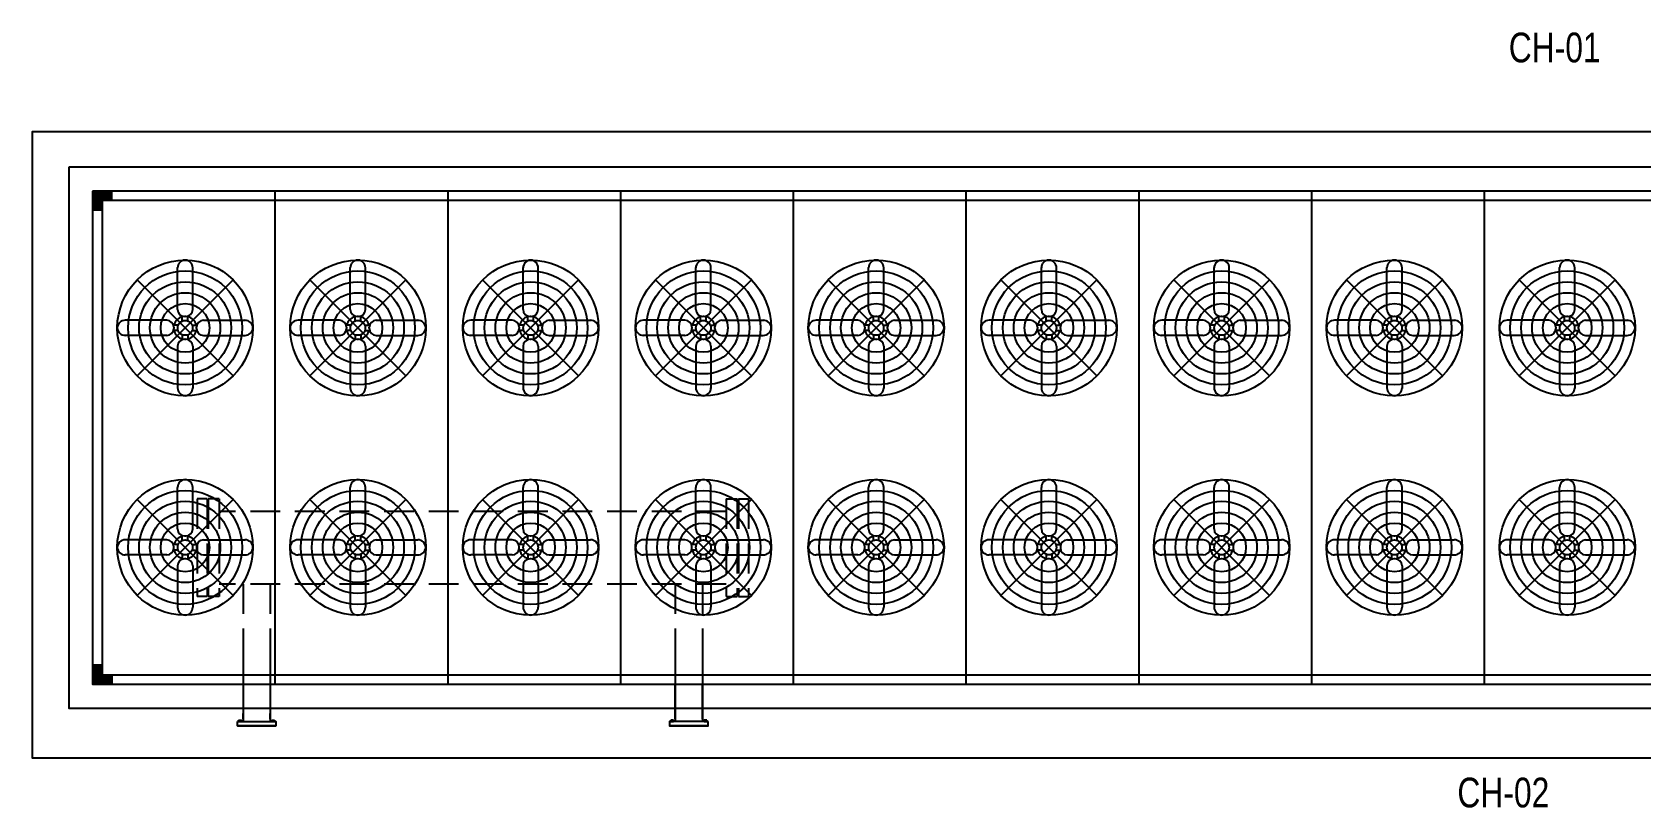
# Model space of a CAD drawing. Header units: millimetres. Extents: x -21221 to 1625077, y -149981 to 356550.
# Drawn here: x 243373 to 250136, y 129613 to 132873 of the extents above; entities that cross this region are included whole.
import ezdxf

# ---------------------------------------------------------------- set-up
doc = ezdxf.new("R2010")
doc.units = ezdxf.units.MM
doc.header["$LTSCALE"] = 1000
doc.header["$MEASUREMENT"] = 0
doc.linetypes.add('HIDDEN2', pattern=[0.1875, 0.125, -0.0625])
doc.layers.get('0').update_dxf_attribs({"linetype": 'CONTINUOUS'})
doc.layers.add('12- EQUIPMENT HVAC', color=12, linetype='CONTINUOUS')
doc.styles.add('STENCIL', font='stencil.shx')

# ---------------------------------------------------------------- blocks, each defined once
blk = doc.blocks.new('chiller.no-01')
for points in [[(-6616.5, 1036.5), (-6616.5, 956.5), (-6576.5, 956.5), (-6576.5, 996.5), (-6536.5, 996.5), (-6536.5, 1036.5)], [(-6616.5, -1036.5), (-6616.5, -956.5), (-6576.5, -956.5), (-6576.5, -996.5), (-6536.5, -996.5), (-6536.5, -1036.5)]]:
    blk.add_hatch(color=256).paths.add_polyline_path(points)
for p, q in [((-6536.5, 996.5), (-6536.5, 1036.5)), ((-5850.2, 1036.5), (-5850.2, -1036.5)), ((-5123.9, 1036.5), (-5123.9, -1036.5)), ((-4397.7, 1036.5), (-4397.7, -1036.5)), ((-3671.4, 1036.5), (-3671.4, -1036.5)), ((-2945.1, 1036.5), (-2945.1, -1036.5)), ((-2218.8, 1036.5), (-2218.8, -1036.5)), ((-1492.6, 1036.5), (-1492.6, -1036.5)), ((-766.3, 1036.5), (-766.3, -1036.5)), ((-6576.5, 956.5), (-6616.5, 956.5)), ((-5984.1, -891.1), (-5984.1, -1192.8)), ((-5869.9, -891.1), (-5869.9, -1192.8)), ((-4167.5, -891.1), (-4167.5, -1192.8)), ((-4053.2, -891.1), (-4053.2, -1192.8)), ((-6576.5, -956.5), (-6616.5, -956.5)), ((-6536.5, -996.5), (-6536.5, -1036.5)), ((-4167.5, -1183.7), (-4167.5, -1041.1)), ((-4053.2, -1183.7), (-4053.2, -1041.1)), ((-5984.2, -1192.8), (-5984.2, -1192.8)), ((-5984.1, -1183.7), (-5984.1, -1160.1)), ((-5968, -1192.8), (-5968, -1192.8)), ((-5869.9, -1183.7), (-5869.9, -1160.1)), ((-5863.1, -1192.8), (-5863.1, -1187.6)), ((-5863.1, -1187.6), (-5851.8, -1187.6)), ((-5851.8, -1192.8), (-5863.1, -1192.8)), ((-5851.8, -1187.6), (-5851.8, -1192.8)), ((-4185.6, -1187.6), (-4185.6, -1192.8)), ((-4174.3, -1187.6), (-4185.6, -1187.6)), ((-4185.6, -1192.8), (-4174.3, -1192.8)), ((-4174.3, -1192.8), (-4174.3, -1187.6)), ((-4069.4, -1192.8), (-4069.4, -1192.8)), ((-4053.2, -1192.8), (-4053.2, -1192.8))]:
    blk.add_line(p, q)
at = {"color": 9}
for p, q in [((-6259.6, 538.7), (-6259.6, 715.7)), ((-6195.9, 538.7), (-6195.9, 713)), ((-5533.3, 538.7), (-5533.3, 715.7)), ((-5469.6, 538.7), (-5469.6, 713)), ((-4807, 538.7), (-4807, 715.7)), ((-4743.3, 538.7), (-4743.3, 713)), ((-4080.7, 538.7), (-4080.7, 715.7)), ((-4017.1, 538.7), (-4017.1, 713)), ((-3354.5, 538.7), (-3354.5, 715.7)), ((-3290.8, 538.7), (-3290.8, 713)), ((-2628.2, 538.7), (-2628.2, 715.7)), ((-2564.5, 538.7), (-2564.5, 713)), ((-1901.9, 538.7), (-1901.9, 715.7)), ((-1838.2, 538.7), (-1838.2, 713)), ((-1175.6, 538.7), (-1175.6, 715.7)), ((-1112, 538.7), (-1112, 713)), ((-449.4, 538.7), (-449.4, 715.7)), ((-385.7, 538.7), (-385.7, 713)), ((-6429.4, 259.6), (-6026.1, 663)), ((-6429.4, 663), (-6026.1, 259.6)), ((-5703.1, 259.6), (-5299.8, 663)), ((-5703.1, 663), (-5299.8, 259.6)), ((-4976.9, 259.6), (-4573.5, 663)), ((-4976.9, 663), (-4573.5, 259.6)), ((-4250.6, 259.6), (-3847.2, 663)), ((-4250.6, 663), (-3847.2, 259.6)), ((-3524.3, 259.6), (-3121, 663)), ((-3524.3, 663), (-3121, 259.6)), ((-2798, 259.6), (-2394.7, 663)), ((-2798, 663), (-2394.7, 259.6)), ((-2071.8, 259.6), (-1668.4, 663)), ((-2071.8, 663), (-1668.4, 259.6)), ((-1345.5, 259.6), (-942.1, 663)), ((-1345.5, 663), (-942.1, 259.6)), ((-619.2, 259.6), (-215.8, 663)), ((-619.2, 663), (-215.8, 259.6)), ((-6305.2, 493.1), (-6479.4, 493.1)), ((-6239.5, 490.3), (-6239.5, 510.9)), ((-6225.2, 509.4), (-6230.3, 509.4)), ((-6216, 490.3), (-6216, 510.9)), ((-6150.3, 493.1), (-5973.3, 493.1)), ((-5578.9, 493.1), (-5753.2, 493.1)), ((-5513.2, 490.3), (-5513.2, 510.9)), ((-5499, 509.4), (-5504, 509.4)), ((-5489.7, 490.3), (-5489.7, 510.9)), ((-5424, 493.1), (-5247, 493.1)), ((-4852.6, 493.1), (-5026.9, 493.1)), ((-4786.9, 490.3), (-4786.9, 510.9)), ((-4772.7, 509.4), (-4777.7, 509.4)), ((-4763.5, 490.3), (-4763.5, 510.9)), ((-4697.8, 493.1), (-4520.7, 493.1)), ((-4126.3, 493.1), (-4300.6, 493.1)), ((-4060.6, 490.3), (-4060.6, 510.9)), ((-4046.4, 509.4), (-4051.4, 509.4)), ((-4037.2, 490.3), (-4037.2, 510.9)), ((-3971.5, 493.1), (-3794.4, 493.1)), ((-3400.1, 493.1), (-3574.3, 493.1)), ((-3334.4, 490.3), (-3334.4, 510.9)), ((-3320.1, 509.4), (-3325.1, 509.4)), ((-3310.9, 490.3), (-3310.9, 510.9)), ((-3245.2, 493.1), (-3068.2, 493.1)), ((-2673.8, 493.1), (-2848, 493.1)), ((-2608.1, 490.3), (-2608.1, 510.9)), ((-2593.8, 509.4), (-2598.9, 509.4)), ((-2584.6, 490.3), (-2584.6, 510.9)), ((-2518.9, 493.1), (-2341.9, 493.1)), ((-1947.5, 493.1), (-2121.8, 493.1)), ((-1881.8, 490.3), (-1881.8, 510.9)), ((-1867.6, 509.4), (-1872.6, 509.4)), ((-1858.3, 490.3), (-1858.3, 510.9)), ((-1792.7, 493.1), (-1615.6, 493.1)), ((-1221.2, 493.1), (-1395.5, 493.1)), ((-1155.5, 490.3), (-1155.5, 510.9)), ((-1141.3, 509.4), (-1146.3, 509.4)), ((-1132.1, 490.3), (-1132.1, 510.9)), ((-1066.4, 493.1), (-889.3, 493.1)), ((-494.9, 493.1), (-669.2, 493.1)), ((-429.3, 490.3), (-429.3, 510.9)), ((-415, 509.4), (-420, 509.4)), ((-405.8, 490.3), (-405.8, 510.9)), ((-340.1, 493.1), (-163.1, 493.1)), ((-6305.2, 429.4), (-6482.2, 429.4)), ((-6256.8, 473), (-6277.3, 473)), ((-6256.8, 449.6), (-6277.3, 449.6)), ((-6275.8, 463.8), (-6275.8, 458.8)), ((-6239.5, 432.2), (-6239.5, 411.7)), ((-6230.3, 413.2), (-6225.2, 413.2)), ((-6216, 432.2), (-6216, 411.7)), ((-6198.7, 473), (-6178.2, 473)), ((-6198.7, 449.6), (-6178.2, 449.6)), ((-6179.6, 458.8), (-6179.6, 463.8)), ((-6150.3, 429.4), (-5976, 429.4)), ((-5578.9, 429.4), (-5755.9, 429.4)), ((-5530.5, 473), (-5551, 473)), ((-5530.5, 449.6), (-5551, 449.6)), ((-5549.6, 463.8), (-5549.6, 458.8)), ((-5513.2, 432.2), (-5513.2, 411.7)), ((-5504, 413.2), (-5499, 413.2)), ((-5489.7, 432.2), (-5489.7, 411.7)), ((-5472.4, 473), (-5451.9, 473)), ((-5472.4, 449.6), (-5451.9, 449.6)), ((-5453.4, 458.8), (-5453.4, 463.8)), ((-5424, 429.4), (-5249.8, 429.4)), ((-4852.6, 429.4), (-5029.6, 429.4)), ((-4804.2, 473), (-4824.8, 473)), ((-4804.2, 449.6), (-4824.8, 449.6)), ((-4823.3, 463.8), (-4823.3, 458.8)), ((-4786.9, 432.2), (-4786.9, 411.7)), ((-4777.7, 413.2), (-4772.7, 413.2)), ((-4763.5, 432.2), (-4763.5, 411.7)), ((-4746.1, 473), (-4725.6, 473)), ((-4746.1, 449.6), (-4725.6, 449.6)), ((-4727.1, 458.8), (-4727.1, 463.8)), ((-4697.8, 429.4), (-4523.5, 429.4)), ((-4126.3, 429.4), (-4303.4, 429.4)), ((-4078, 473), (-4098.5, 473)), ((-4078, 449.6), (-4098.5, 449.6)), ((-4097, 463.8), (-4097, 458.8)), ((-4060.6, 432.2), (-4060.6, 411.7)), ((-4051.4, 413.2), (-4046.4, 413.2)), ((-4037.2, 432.2), (-4037.2, 411.7)), ((-4019.9, 473), (-3999.3, 473)), ((-4019.9, 449.6), (-3999.3, 449.6)), ((-4000.8, 458.8), (-4000.8, 463.8)), ((-3971.5, 429.4), (-3797.2, 429.4)), ((-3400.1, 429.4), (-3577.1, 429.4)), ((-3351.7, 473), (-3372.2, 473)), ((-3351.7, 449.6), (-3372.2, 449.6)), ((-3370.7, 463.8), (-3370.7, 458.8)), ((-3334.4, 432.2), (-3334.4, 411.7)), ((-3325.1, 413.2), (-3320.1, 413.2)), ((-3310.9, 432.2), (-3310.9, 411.7)), ((-3293.6, 473), (-3273.1, 473)), ((-3293.6, 449.6), (-3273.1, 449.6)), ((-3274.5, 458.8), (-3274.5, 463.8)), ((-3245.2, 429.4), (-3070.9, 429.4)), ((-2673.8, 429.4), (-2850.8, 429.4)), ((-2625.4, 473), (-2645.9, 473)), ((-2625.4, 449.6), (-2645.9, 449.6)), ((-2644.4, 463.8), (-2644.4, 458.8)), ((-2608.1, 432.2), (-2608.1, 411.7)), ((-2598.9, 413.2), (-2593.8, 413.2)), ((-2584.6, 432.2), (-2584.6, 411.7)), ((-2567.3, 473), (-2546.8, 473)), ((-2567.3, 449.6), (-2546.8, 449.6)), ((-2548.3, 458.8), (-2548.3, 463.8)), ((-2518.9, 429.4), (-2344.7, 429.4)), ((-1947.5, 429.4), (-2124.5, 429.4)), ((-1899.1, 473), (-1919.7, 473)), ((-1899.1, 449.6), (-1919.7, 449.6)), ((-1918.2, 463.8), (-1918.2, 458.8)), ((-1881.8, 432.2), (-1881.8, 411.7)), ((-1872.6, 413.2), (-1867.6, 413.2)), ((-1858.3, 432.2), (-1858.3, 411.7)), ((-1841, 473), (-1820.5, 473)), ((-1841, 449.6), (-1820.5, 449.6)), ((-1822, 458.8), (-1822, 463.8)), ((-1792.7, 429.4), (-1618.4, 429.4)), ((-1221.2, 429.4), (-1398.3, 429.4)), ((-1172.9, 473), (-1193.4, 473)), ((-1172.9, 449.6), (-1193.4, 449.6)), ((-1191.9, 463.8), (-1191.9, 458.8)), ((-1155.5, 432.2), (-1155.5, 411.7)), ((-1146.3, 413.2), (-1141.3, 413.2)), ((-1132.1, 432.2), (-1132.1, 411.7)), ((-1114.7, 473), (-1094.2, 473)), ((-1114.7, 449.6), (-1094.2, 449.6)), ((-1095.7, 458.8), (-1095.7, 463.8)), ((-1066.4, 429.4), (-892.1, 429.4)), ((-494.9, 429.4), (-672, 429.4)), ((-446.6, 473), (-467.1, 473)), ((-446.6, 449.6), (-467.1, 449.6)), ((-465.6, 463.8), (-465.6, 458.8)), ((-429.3, 432.2), (-429.3, 411.7)), ((-420, 413.2), (-415, 413.2)), ((-405.8, 432.2), (-405.8, 411.7)), ((-388.5, 473), (-367.9, 473)), ((-388.5, 449.6), (-367.9, 449.6)), ((-369.4, 458.8), (-369.4, 463.8)), ((-340.1, 429.4), (-165.8, 429.4)), ((-6259.6, 383.9), (-6259.6, 209.6)), ((-6195.9, 383.9), (-6195.9, 206.8)), ((-5533.3, 383.9), (-5533.3, 209.6)), ((-5469.6, 383.9), (-5469.6, 206.8)), ((-4807, 383.9), (-4807, 209.6)), ((-4743.3, 383.9), (-4743.3, 206.8)), ((-4080.7, 383.9), (-4080.7, 209.6)), ((-4017.1, 383.9), (-4017.1, 206.8)), ((-3354.5, 383.9), (-3354.5, 209.6)), ((-3290.8, 383.9), (-3290.8, 206.8)), ((-2628.2, 383.9), (-2628.2, 209.6)), ((-2564.5, 383.9), (-2564.5, 206.8)), ((-1901.9, 383.9), (-1901.9, 209.6)), ((-1838.2, 383.9), (-1838.2, 206.8)), ((-1175.6, 383.9), (-1175.6, 209.6)), ((-1112, 383.9), (-1112, 206.8)), ((-449.4, 383.9), (-449.4, 209.6)), ((-385.7, 383.9), (-385.7, 206.8)), ((-6429.4, -259.6), (-6026.1, -663)), ((-6429.4, -663), (-6026.1, -259.6)), ((-6259.6, -383.9), (-6259.6, -209.6)), ((-6195.9, -383.9), (-6195.9, -206.8)), ((-5703.1, -259.6), (-5299.8, -663)), ((-5703.1, -663), (-5299.8, -259.6)), ((-5533.3, -383.9), (-5533.3, -209.6)), ((-5469.6, -383.9), (-5469.6, -206.8)), ((-4976.9, -259.6), (-4573.5, -663)), ((-4976.9, -663), (-4573.5, -259.6)), ((-4807, -383.9), (-4807, -209.6)), ((-4743.3, -383.9), (-4743.3, -206.8)), ((-4250.6, -259.6), (-3847.2, -663)), ((-4250.6, -663), (-3847.2, -259.6)), ((-4080.7, -383.9), (-4080.7, -209.6)), ((-4017.1, -383.9), (-4017.1, -206.8)), ((-3524.3, -259.6), (-3121, -663)), ((-3524.3, -663), (-3121, -259.6)), ((-3354.5, -383.9), (-3354.5, -209.6)), ((-3290.8, -383.9), (-3290.8, -206.8)), ((-2798, -259.6), (-2394.7, -663)), ((-2798, -663), (-2394.7, -259.6)), ((-2628.2, -383.9), (-2628.2, -209.6)), ((-2564.5, -383.9), (-2564.5, -206.8)), ((-2071.8, -259.6), (-1668.4, -663)), ((-2071.8, -663), (-1668.4, -259.6)), ((-1901.9, -383.9), (-1901.9, -209.6)), ((-1838.2, -383.9), (-1838.2, -206.8)), ((-1345.5, -259.6), (-942.1, -663)), ((-1345.5, -663), (-942.1, -259.6)), ((-1175.6, -383.9), (-1175.6, -209.6)), ((-1112, -383.9), (-1112, -206.8)), ((-619.2, -259.6), (-215.8, -663)), ((-619.2, -663), (-215.8, -259.6)), ((-449.4, -383.9), (-449.4, -209.6)), ((-385.7, -383.9), (-385.7, -206.8)), ((-6305.2, -429.4), (-6482.2, -429.4)), ((-6256.8, -449.6), (-6277.3, -449.6)), ((-6256.8, -473), (-6277.3, -473)), ((-6275.8, -463.8), (-6275.8, -458.8)), ((-6239.5, -432.2), (-6239.5, -411.7)), ((-6230.3, -413.2), (-6225.2, -413.2)), ((-6216, -432.2), (-6216, -411.7)), ((-6198.7, -449.6), (-6178.2, -449.6)), ((-6198.7, -473), (-6178.2, -473)), ((-6179.6, -458.8), (-6179.6, -463.8)), ((-6150.3, -429.4), (-5976, -429.4)), ((-5578.9, -429.4), (-5755.9, -429.4)), ((-5530.5, -449.6), (-5551, -449.6)), ((-5530.5, -473), (-5551, -473)), ((-5549.6, -463.8), (-5549.6, -458.8)), ((-5513.2, -432.2), (-5513.2, -411.7)), ((-5504, -413.2), (-5499, -413.2)), ((-5489.7, -432.2), (-5489.7, -411.7)), ((-5472.4, -449.6), (-5451.9, -449.6)), ((-5472.4, -473), (-5451.9, -473)), ((-5453.4, -458.8), (-5453.4, -463.8)), ((-5424, -429.4), (-5249.8, -429.4)), ((-4852.6, -429.4), (-5029.6, -429.4)), ((-4804.2, -449.6), (-4824.8, -449.6)), ((-4804.2, -473), (-4824.8, -473)), ((-4823.3, -463.8), (-4823.3, -458.8)), ((-4786.9, -432.2), (-4786.9, -411.7)), ((-4777.7, -413.2), (-4772.7, -413.2)), ((-4763.5, -432.2), (-4763.5, -411.7)), ((-4746.1, -449.6), (-4725.6, -449.6)), ((-4746.1, -473), (-4725.6, -473)), ((-4727.1, -458.8), (-4727.1, -463.8)), ((-4697.8, -429.4), (-4523.5, -429.4)), ((-4126.3, -429.4), (-4303.4, -429.4)), ((-4078, -449.6), (-4098.5, -449.6)), ((-4078, -473), (-4098.5, -473)), ((-4097, -463.8), (-4097, -458.8)), ((-4060.6, -432.2), (-4060.6, -411.7)), ((-4051.4, -413.2), (-4046.4, -413.2)), ((-4037.2, -432.2), (-4037.2, -411.7)), ((-4019.9, -449.6), (-3999.3, -449.6)), ((-4019.9, -473), (-3999.3, -473)), ((-4000.8, -458.8), (-4000.8, -463.8)), ((-3971.5, -429.4), (-3797.2, -429.4)), ((-3400.1, -429.4), (-3577.1, -429.4)), ((-3351.7, -449.6), (-3372.2, -449.6)), ((-3351.7, -473), (-3372.2, -473)), ((-3370.7, -463.8), (-3370.7, -458.8)), ((-3334.4, -432.2), (-3334.4, -411.7)), ((-3325.1, -413.2), (-3320.1, -413.2)), ((-3310.9, -432.2), (-3310.9, -411.7)), ((-3293.6, -449.6), (-3273.1, -449.6)), ((-3293.6, -473), (-3273.1, -473)), ((-3274.5, -458.8), (-3274.5, -463.8)), ((-3245.2, -429.4), (-3070.9, -429.4)), ((-2673.8, -429.4), (-2850.8, -429.4)), ((-2625.4, -449.6), (-2645.9, -449.6)), ((-2625.4, -473), (-2645.9, -473)), ((-2644.4, -463.8), (-2644.4, -458.8)), ((-2608.1, -432.2), (-2608.1, -411.7)), ((-2598.9, -413.2), (-2593.8, -413.2)), ((-2584.6, -432.2), (-2584.6, -411.7)), ((-2567.3, -449.6), (-2546.8, -449.6)), ((-2567.3, -473), (-2546.8, -473)), ((-2548.3, -458.8), (-2548.3, -463.8)), ((-2518.9, -429.4), (-2344.7, -429.4)), ((-1947.5, -429.4), (-2124.5, -429.4)), ((-1899.1, -449.6), (-1919.7, -449.6)), ((-1899.1, -473), (-1919.7, -473)), ((-1918.2, -463.8), (-1918.2, -458.8)), ((-1881.8, -432.2), (-1881.8, -411.7)), ((-1872.6, -413.2), (-1867.6, -413.2)), ((-1858.3, -432.2), (-1858.3, -411.7)), ((-1841, -449.6), (-1820.5, -449.6)), ((-1841, -473), (-1820.5, -473)), ((-1822, -458.8), (-1822, -463.8)), ((-1792.7, -429.4), (-1618.4, -429.4)), ((-1221.2, -429.4), (-1398.3, -429.4)), ((-1172.9, -449.6), (-1193.4, -449.6)), ((-1172.9, -473), (-1193.4, -473)), ((-1191.9, -463.8), (-1191.9, -458.8)), ((-1155.5, -432.2), (-1155.5, -411.7)), ((-1146.3, -413.2), (-1141.3, -413.2)), ((-1132.1, -432.2), (-1132.1, -411.7)), ((-1114.7, -449.6), (-1094.2, -449.6)), ((-1114.7, -473), (-1094.2, -473)), ((-1095.7, -458.8), (-1095.7, -463.8)), ((-1066.4, -429.4), (-892.1, -429.4)), ((-494.9, -429.4), (-672, -429.4)), ((-446.6, -449.6), (-467.1, -449.6)), ((-446.6, -473), (-467.1, -473)), ((-465.6, -463.8), (-465.6, -458.8)), ((-429.3, -432.2), (-429.3, -411.7)), ((-420, -413.2), (-415, -413.2)), ((-405.8, -432.2), (-405.8, -411.7)), ((-388.5, -449.6), (-367.9, -449.6)), ((-388.5, -473), (-367.9, -473)), ((-369.4, -458.8), (-369.4, -463.8)), ((-340.1, -429.4), (-165.8, -429.4)), ((-6305.2, -493.1), (-6479.4, -493.1)), ((-6259.6, -538.7), (-6259.6, -715.7)), ((-6239.5, -490.3), (-6239.5, -510.9)), ((-6225.2, -509.4), (-6230.3, -509.4)), ((-6216, -490.3), (-6216, -510.9)), ((-6195.9, -538.7), (-6195.9, -713)), ((-6150.3, -493.1), (-5973.3, -493.1)), ((-5578.9, -493.1), (-5753.2, -493.1)), ((-5533.3, -538.7), (-5533.3, -715.7)), ((-5513.2, -490.3), (-5513.2, -510.9)), ((-5499, -509.4), (-5504, -509.4)), ((-5489.7, -490.3), (-5489.7, -510.9)), ((-5469.6, -538.7), (-5469.6, -713)), ((-5424, -493.1), (-5247, -493.1)), ((-4852.6, -493.1), (-5026.9, -493.1)), ((-4807, -538.7), (-4807, -715.7)), ((-4786.9, -490.3), (-4786.9, -510.9)), ((-4772.7, -509.4), (-4777.7, -509.4)), ((-4763.5, -490.3), (-4763.5, -510.9)), ((-4743.3, -538.7), (-4743.3, -713)), ((-4697.8, -493.1), (-4520.7, -493.1)), ((-4126.3, -493.1), (-4300.6, -493.1)), ((-4080.7, -538.7), (-4080.7, -715.7)), ((-4060.6, -490.3), (-4060.6, -510.9)), ((-4046.4, -509.4), (-4051.4, -509.4)), ((-4037.2, -490.3), (-4037.2, -510.9)), ((-4017.1, -538.7), (-4017.1, -713)), ((-3971.5, -493.1), (-3794.4, -493.1)), ((-3400.1, -493.1), (-3574.3, -493.1)), ((-3354.5, -538.7), (-3354.5, -715.7)), ((-3334.4, -490.3), (-3334.4, -510.9)), ((-3320.1, -509.4), (-3325.1, -509.4)), ((-3310.9, -490.3), (-3310.9, -510.9)), ((-3290.8, -538.7), (-3290.8, -713)), ((-3245.2, -493.1), (-3068.2, -493.1)), ((-2673.8, -493.1), (-2848, -493.1)), ((-2628.2, -538.7), (-2628.2, -715.7)), ((-2608.1, -490.3), (-2608.1, -510.9)), ((-2593.8, -509.4), (-2598.9, -509.4)), ((-2584.6, -490.3), (-2584.6, -510.9)), ((-2564.5, -538.7), (-2564.5, -713)), ((-2518.9, -493.1), (-2341.9, -493.1)), ((-1947.5, -493.1), (-2121.8, -493.1)), ((-1901.9, -538.7), (-1901.9, -715.7)), ((-1881.8, -490.3), (-1881.8, -510.9)), ((-1867.6, -509.4), (-1872.6, -509.4)), ((-1858.3, -490.3), (-1858.3, -510.9)), ((-1838.2, -538.7), (-1838.2, -713)), ((-1792.7, -493.1), (-1615.6, -493.1)), ((-1221.2, -493.1), (-1395.5, -493.1)), ((-1175.6, -538.7), (-1175.6, -715.7)), ((-1155.5, -490.3), (-1155.5, -510.9)), ((-1141.3, -509.4), (-1146.3, -509.4)), ((-1132.1, -490.3), (-1132.1, -510.9)), ((-1112, -538.7), (-1112, -713)), ((-1066.4, -493.1), (-889.3, -493.1)), ((-494.9, -493.1), (-669.2, -493.1)), ((-449.4, -538.7), (-449.4, -715.7)), ((-429.3, -490.3), (-429.3, -510.9)), ((-415, -509.4), (-420, -509.4)), ((-405.8, -490.3), (-405.8, -510.9)), ((-385.7, -538.7), (-385.7, -713)), ((-340.1, -493.1), (-163.1, -493.1))]:
    blk.add_line(p, q, dxfattribs=at)
at = {"linetype": 'HIDDEN2'}
for p, q in [((-6177.7, -257.9), (-6177.7, -668.2)), ((-6135.8, -257.9), (-6177.7, -257.9)), ((-6135.8, -257.9), (-6135.8, -668.2)), ((-6130.8, -257.9), (-6130.8, -668.2)), ((-6084, -257.9), (-6130.8, -257.9)), ((-6084, -257.9), (-6084, -668.2)), ((-3953.4, -257.9), (-3953.4, -668.2)), ((-3953.4, -257.9), (-3906.5, -257.9)), ((-3906.5, -257.9), (-3906.5, -668.2)), ((-3901.6, -257.9), (-3901.6, -668.2)), ((-3901.6, -257.9), (-3859.7, -257.9)), ((-3859.7, -257.9), (-3859.7, -668.2)), ((-3953.4, -310.7), (-6084, -310.7)), ((-6135.8, -668.2), (-6177.7, -668.2)), ((-6084, -668.2), (-6130.8, -668.2)), ((-3953.4, -615.4), (-6084, -615.4)), ((-5984.1, -615.4), (-5984.1, -891.1)), ((-5869.9, -615.4), (-5869.9, -891.1)), ((-4167.5, -615.4), (-4167.5, -891.1)), ((-4053.2, -615.4), (-4053.2, -891.1)), ((-3953.4, -668.2), (-3906.5, -668.2)), ((-3901.6, -668.2), (-3859.7, -668.2))]:
    blk.add_line(p, q, dxfattribs=at)
for points in [[(-6716.5, 1136.5), (-6716.5, -1136.5), (6716.5, -1136.5), (6716.5, 1136.5)], [(-6616.5, 1036.5), (-6616.5, -1036.5), (6616.5, -1036.5), (6616.5, 1036.5)], [(-6576.5, 996.5), (-6576.5, -996.5), (6576.5, -996.5), (6576.5, 996.5)]]:
    blk.add_lwpolyline(points, close=True)
blk.add_lwpolyline([(6576.5, -956.5), (6576.5, 1036.5), (-6576.5, 1036.5), (-6576.5, -956.5)])
at = {"elevation": 0}
for points in [[(-6008.1, -1192.8), (-5845.9, -1192.8), (-5845.9, -1211), (-6008.1, -1211)], [(-6002.9, -1187.6), (-5991.6, -1187.6), (-5991.6, -1192.8), (-6002.9, -1192.8)], [(-4029.3, -1192.8), (-4191.5, -1192.8), (-4191.5, -1211), (-4029.3, -1211)], [(-4034.5, -1187.6), (-4045.8, -1187.6), (-4045.8, -1192.8), (-4034.5, -1192.8)]]:
    blk.add_lwpolyline(points, close=True, dxfattribs=at)
for points in [[(-6008.1, -1211), (-5845.9, -1211)], [(-4029.3, -1211), (-4191.5, -1211)]]:
    blk.add_lwpolyline(points, dxfattribs=at)
at = {"color": 9}
for centre, radius in [((-6227.7, 461.3), 285.2), ((-5501.5, 461.3), 285.2), ((-4775.2, 461.3), 285.2), ((-4048.9, 461.3), 285.2), ((-3322.6, 461.3), 285.2), ((-2596.4, 461.3), 285.2), ((-1870.1, 461.3), 285.2), ((-1143.8, 461.3), 285.2), ((-417.5, 461.3), 285.2), ((-6227.7, 461.3), 239.5), ((-5501.5, 461.3), 239.5), ((-4775.2, 461.3), 239.5), ((-4048.9, 461.3), 239.5), ((-3322.6, 461.3), 239.5), ((-2596.4, 461.3), 239.5), ((-1870.1, 461.3), 239.5), ((-1143.8, 461.3), 239.5), ((-417.5, 461.3), 239.5), ((-6227.7, 461.3), 193.7), ((-6227.7, 461.3), 147.9), ((-5501.5, 461.3), 193.7), ((-5501.5, 461.3), 147.9), ((-4775.2, 461.3), 193.7), ((-4775.2, 461.3), 147.9), ((-4048.9, 461.3), 193.7), ((-4048.9, 461.3), 147.9), ((-3322.6, 461.3), 193.7), ((-3322.6, 461.3), 147.9), ((-2596.4, 461.3), 193.7), ((-2596.4, 461.3), 147.9), ((-1870.1, 461.3), 193.7), ((-1870.1, 461.3), 147.9), ((-1143.8, 461.3), 193.7), ((-1143.8, 461.3), 147.9), ((-417.5, 461.3), 193.7), ((-417.5, 461.3), 147.9), ((-6227.7, 461.3), 102.2), ((-5501.5, 461.3), 102.2), ((-4775.2, 461.3), 102.2), ((-4048.9, 461.3), 102.2), ((-3322.6, 461.3), 102.2), ((-2596.4, 461.3), 102.2), ((-1870.1, 461.3), 102.2), ((-1143.8, 461.3), 102.2), ((-417.5, 461.3), 102.2), ((-6227.7, 461.3), 31.3), ((-6227.7, 461.3), 31.3), ((-6227.7, 461.3), 31.3), ((-6227.7, 461.3), 31.3), ((-5501.5, 461.3), 31.3), ((-5501.5, 461.3), 31.3), ((-5501.5, 461.3), 31.3), ((-5501.5, 461.3), 31.3), ((-4775.2, 461.3), 31.3), ((-4775.2, 461.3), 31.3), ((-4775.2, 461.3), 31.3), ((-4775.2, 461.3), 31.3), ((-4048.9, 461.3), 31.3), ((-4048.9, 461.3), 31.3), ((-4048.9, 461.3), 31.3), ((-4048.9, 461.3), 31.3), ((-3322.6, 461.3), 31.3), ((-3322.6, 461.3), 31.3), ((-3322.6, 461.3), 31.3), ((-3322.6, 461.3), 31.3), ((-2596.4, 461.3), 31.3), ((-2596.4, 461.3), 31.3), ((-2596.4, 461.3), 31.3), ((-2596.4, 461.3), 31.3), ((-1870.1, 461.3), 31.3), ((-1870.1, 461.3), 31.3), ((-1870.1, 461.3), 31.3), ((-1870.1, 461.3), 31.3), ((-1143.8, 461.3), 31.3), ((-1143.8, 461.3), 31.3), ((-1143.8, 461.3), 31.3), ((-1143.8, 461.3), 31.3), ((-417.5, 461.3), 31.3), ((-417.5, 461.3), 31.3), ((-417.5, 461.3), 31.3), ((-417.5, 461.3), 31.3), ((-6227.7, -461.3), 285.2), ((-5501.5, -461.3), 285.2), ((-4775.2, -461.3), 285.2), ((-4048.9, -461.3), 285.2), ((-3322.6, -461.3), 285.2), ((-2596.4, -461.3), 285.2), ((-1870.1, -461.3), 285.2), ((-1143.8, -461.3), 285.2), ((-417.5, -461.3), 285.2), ((-6227.7, -461.3), 239.5), ((-6227.7, -461.3), 193.7), ((-5501.5, -461.3), 239.5), ((-5501.5, -461.3), 193.7), ((-4775.2, -461.3), 239.5), ((-4775.2, -461.3), 193.7), ((-4048.9, -461.3), 239.5), ((-4048.9, -461.3), 193.7), ((-3322.6, -461.3), 239.5), ((-3322.6, -461.3), 193.7), ((-2596.4, -461.3), 239.5), ((-2596.4, -461.3), 193.7), ((-1870.1, -461.3), 239.5), ((-1870.1, -461.3), 193.7), ((-1143.8, -461.3), 239.5), ((-1143.8, -461.3), 193.7), ((-417.5, -461.3), 239.5), ((-417.5, -461.3), 193.7), ((-6227.7, -461.3), 147.9), ((-5501.5, -461.3), 147.9), ((-4775.2, -461.3), 147.9), ((-4048.9, -461.3), 147.9), ((-3322.6, -461.3), 147.9), ((-2596.4, -461.3), 147.9), ((-1870.1, -461.3), 147.9), ((-1143.8, -461.3), 147.9), ((-417.5, -461.3), 147.9), ((-6227.7, -461.3), 102.2), ((-5501.5, -461.3), 102.2), ((-4775.2, -461.3), 102.2), ((-4048.9, -461.3), 102.2), ((-3322.6, -461.3), 102.2), ((-2596.4, -461.3), 102.2), ((-1870.1, -461.3), 102.2), ((-1143.8, -461.3), 102.2), ((-417.5, -461.3), 102.2), ((-6227.7, -461.3), 31.3), ((-6227.7, -461.3), 31.3), ((-6227.7, -461.3), 31.3), ((-6227.7, -461.3), 31.3), ((-5501.5, -461.3), 31.3), ((-5501.5, -461.3), 31.3), ((-5501.5, -461.3), 31.3), ((-5501.5, -461.3), 31.3), ((-4775.2, -461.3), 31.3), ((-4775.2, -461.3), 31.3), ((-4775.2, -461.3), 31.3), ((-4775.2, -461.3), 31.3), ((-4048.9, -461.3), 31.3), ((-4048.9, -461.3), 31.3), ((-4048.9, -461.3), 31.3), ((-4048.9, -461.3), 31.3), ((-3322.6, -461.3), 31.3), ((-3322.6, -461.3), 31.3), ((-3322.6, -461.3), 31.3), ((-3322.6, -461.3), 31.3), ((-2596.4, -461.3), 31.3), ((-2596.4, -461.3), 31.3), ((-2596.4, -461.3), 31.3), ((-2596.4, -461.3), 31.3), ((-1870.1, -461.3), 31.3), ((-1870.1, -461.3), 31.3), ((-1870.1, -461.3), 31.3), ((-1870.1, -461.3), 31.3), ((-1143.8, -461.3), 31.3), ((-1143.8, -461.3), 31.3), ((-1143.8, -461.3), 31.3), ((-1143.8, -461.3), 31.3), ((-417.5, -461.3), 31.3), ((-417.5, -461.3), 31.3), ((-417.5, -461.3), 31.3), ((-417.5, -461.3), 31.3)]:
    blk.add_circle(centre, radius, dxfattribs=at)
for centre, radius, start, end in [((-6226, 712.9), 33.6, 93.00008, 179.94161), ((-6229.5, 712.9), 33.6, 0.05839, 86.99992), ((-5499.7, 712.9), 33.6, 93.00008, 179.94161), ((-5503.2, 712.9), 33.6, 0.05839, 86.99992), ((-4773.4, 712.9), 33.6, 93.00008, 179.94161), ((-4776.9, 712.9), 33.6, 0.05839, 86.99992), ((-4047.2, 712.9), 33.6, 93.00008, 179.94161), ((-4050.7, 712.9), 33.6, 0.05839, 86.99992), ((-3320.9, 712.9), 33.6, 93.00008, 179.94161), ((-3324.4, 712.9), 33.6, 0.05839, 86.99992), ((-2594.6, 712.9), 33.6, 93.00008, 179.94161), ((-2598.1, 712.9), 33.6, 0.05839, 86.99992), ((-1868.3, 712.9), 33.6, 93.00008, 179.94161), ((-1871.8, 712.9), 33.6, 0.05839, 86.99992), ((-1142, 712.9), 33.6, 93.00008, 179.94161), ((-1145.6, 712.9), 33.6, 0.05839, 86.99992), ((-415.8, 712.9), 33.6, 93.00008, 179.94161), ((-419.3, 712.9), 33.6, 0.05839, 86.99992), ((-6479.4, 459.5), 33.6, 90.05839, 176.99992), ((-6305.2, 463.8), 29.3, 0, 90), ((-6227.7, 461.3), 48.1, 104.11694, 165.88306), ((-6230.3, 538.7), 29.3, 180, 270), ((-6225.2, 538.7), 29.3, 270, 0), ((-6227.7, 461.3), 48.1, 14.11694, 75.88306), ((-6150.3, 463.8), 29.3, 90, 180), ((-5976.1, 459.5), 33.6, 3.00008, 89.94161), ((-5753.1, 459.5), 33.6, 90.05839, 176.99992), ((-5578.9, 463.8), 29.3, 0, 90), ((-5501.5, 461.3), 48.1, 104.11694, 165.88306), ((-5504, 538.7), 29.3, 180, 270), ((-5499, 538.7), 29.3, 270, 0), ((-5501.5, 461.3), 48.1, 14.11694, 75.88306), ((-5424, 463.8), 29.3, 90, 180), ((-5249.8, 459.5), 33.6, 3.00008, 89.94161), ((-5026.8, 459.5), 33.6, 90.05839, 176.99992), ((-4852.6, 463.8), 29.3, 0, 90), ((-4775.2, 461.3), 48.1, 104.11694, 165.88306), ((-4777.7, 538.7), 29.3, 180, 270), ((-4772.7, 538.7), 29.3, 270, 0), ((-4775.2, 461.3), 48.1, 14.11694, 75.88306), ((-4697.8, 463.8), 29.3, 90, 180), ((-4523.5, 459.5), 33.6, 3.00008, 89.94161), ((-4300.6, 459.5), 33.6, 90.05839, 176.99992), ((-4126.3, 463.8), 29.3, 0, 90), ((-4048.9, 461.3), 48.1, 104.11694, 165.88306), ((-4051.4, 538.7), 29.3, 180, 270), ((-4046.4, 538.7), 29.3, 270, 0), ((-4048.9, 461.3), 48.1, 14.11694, 75.88306), ((-3971.5, 463.8), 29.3, 90, 180), ((-3797.2, 459.5), 33.6, 3.00008, 89.94161), ((-3574.3, 459.5), 33.6, 90.05839, 176.99992), ((-3400.1, 463.8), 29.3, 0, 90), ((-3322.6, 461.3), 48.1, 104.11694, 165.88306), ((-3325.1, 538.7), 29.3, 180, 270), ((-3320.1, 538.7), 29.3, 270, 0), ((-3322.6, 461.3), 48.1, 14.11694, 75.88306), ((-3245.2, 463.8), 29.3, 90, 180), ((-3071, 459.5), 33.6, 3.00008, 89.94161), ((-2848, 459.5), 33.6, 90.05839, 176.99992), ((-2673.8, 463.8), 29.3, 0, 90), ((-2596.4, 461.3), 48.1, 104.11694, 165.88306), ((-2598.9, 538.7), 29.3, 180, 270), ((-2593.8, 538.7), 29.3, 270, 0), ((-2596.4, 461.3), 48.1, 14.11694, 75.88306), ((-2518.9, 463.8), 29.3, 90, 180), ((-2344.7, 459.5), 33.6, 3.00008, 89.94161), ((-2121.7, 459.5), 33.6, 90.05839, 176.99992), ((-1947.5, 463.8), 29.3, 0, 90), ((-1870.1, 461.3), 48.1, 104.11694, 165.88306), ((-1872.6, 538.7), 29.3, 180, 270), ((-1867.6, 538.7), 29.3, 270, 0), ((-1870.1, 461.3), 48.1, 14.11694, 75.88306), ((-1792.7, 463.8), 29.3, 90, 180), ((-1618.4, 459.5), 33.6, 3.00008, 89.94161), ((-1395.5, 459.5), 33.6, 90.05839, 176.99992), ((-1221.2, 463.8), 29.3, 0, 90), ((-1143.8, 461.3), 48.1, 104.11694, 165.88306), ((-1146.3, 538.7), 29.3, 180, 270), ((-1141.3, 538.7), 29.3, 270, 0), ((-1143.8, 461.3), 48.1, 14.11694, 75.88306), ((-1066.4, 463.8), 29.3, 90, 180), ((-892.1, 459.5), 33.6, 3.00008, 89.94161), ((-669.2, 459.5), 33.6, 90.05839, 176.99992), ((-494.9, 463.8), 29.3, 0, 90), ((-417.5, 461.3), 48.1, 104.11694, 165.88306), ((-420, 538.7), 29.3, 180, 270), ((-415, 538.7), 29.3, 270, 0), ((-417.5, 461.3), 48.1, 14.11694, 75.88306), ((-340.1, 463.8), 29.3, 90, 180), ((-165.9, 459.5), 33.6, 3.00008, 89.94161), ((-6479.4, 463), 33.6, 183.00008, 269.94161), ((-6305.2, 458.8), 29.3, 270, 0), ((-6227.7, 461.3), 48.1, 194.11694, 255.88306), ((-6230.3, 383.9), 29.3, 90, 180), ((-6225.2, 383.9), 29.3, 0, 90), ((-6227.7, 461.3), 48.1, 284.11694, 345.88306), ((-6150.3, 458.8), 29.3, 180, 270), ((-5976.1, 463), 33.6, 270.05839, 356.99992), ((-5753.1, 463), 33.6, 183.00008, 269.94161), ((-5578.9, 458.8), 29.3, 270, 0), ((-5501.5, 461.3), 48.1, 194.11694, 255.88306), ((-5504, 383.9), 29.3, 90, 180), ((-5499, 383.9), 29.3, 0, 90), ((-5501.5, 461.3), 48.1, 284.11694, 345.88306), ((-5424, 458.8), 29.3, 180, 270), ((-5249.8, 463), 33.6, 270.05839, 356.99992), ((-5026.8, 463), 33.6, 183.00008, 269.94161), ((-4852.6, 458.8), 29.3, 270, 0), ((-4775.2, 461.3), 48.1, 194.11694, 255.88306), ((-4777.7, 383.9), 29.3, 90, 180), ((-4772.7, 383.9), 29.3, 0, 90), ((-4775.2, 461.3), 48.1, 284.11694, 345.88306), ((-4697.8, 458.8), 29.3, 180, 270), ((-4523.5, 463), 33.6, 270.05839, 356.99992), ((-4300.6, 463), 33.6, 183.00008, 269.94161), ((-4126.3, 458.8), 29.3, 270, 0), ((-4048.9, 461.3), 48.1, 194.11694, 255.88306), ((-4051.4, 383.9), 29.3, 90, 180), ((-4046.4, 383.9), 29.3, 0, 90), ((-4048.9, 461.3), 48.1, 284.11694, 345.88306), ((-3971.5, 458.8), 29.3, 180, 270), ((-3797.2, 463), 33.6, 270.05839, 356.99992), ((-3574.3, 463), 33.6, 183.00008, 269.94161), ((-3400.1, 458.8), 29.3, 270, 0), ((-3322.6, 461.3), 48.1, 194.11694, 255.88306), ((-3325.1, 383.9), 29.3, 90, 180), ((-3320.1, 383.9), 29.3, 0, 90), ((-3322.6, 461.3), 48.1, 284.11694, 345.88306), ((-3245.2, 458.8), 29.3, 180, 270), ((-3071, 463), 33.6, 270.05839, 356.99992), ((-2848, 463), 33.6, 183.00008, 269.94161), ((-2673.8, 458.8), 29.3, 270, 0), ((-2596.4, 461.3), 48.1, 194.11694, 255.88306), ((-2598.9, 383.9), 29.3, 90, 180), ((-2593.8, 383.9), 29.3, 0, 90), ((-2596.4, 461.3), 48.1, 284.11694, 345.88306), ((-2518.9, 458.8), 29.3, 180, 270), ((-2344.7, 463), 33.6, 270.05839, 356.99992), ((-2121.7, 463), 33.6, 183.00008, 269.94161), ((-1947.5, 458.8), 29.3, 270, 0), ((-1870.1, 461.3), 48.1, 194.11694, 255.88306), ((-1872.6, 383.9), 29.3, 90, 180), ((-1867.6, 383.9), 29.3, 0, 90), ((-1870.1, 461.3), 48.1, 284.11694, 345.88306), ((-1792.7, 458.8), 29.3, 180, 270), ((-1618.4, 463), 33.6, 270.05839, 356.99992), ((-1395.5, 463), 33.6, 183.00008, 269.94161), ((-1221.2, 458.8), 29.3, 270, 0), ((-1143.8, 461.3), 48.1, 194.11694, 255.88306), ((-1146.3, 383.9), 29.3, 90, 180), ((-1141.3, 383.9), 29.3, 0, 90), ((-1143.8, 461.3), 48.1, 284.11694, 345.88306), ((-1066.4, 458.8), 29.3, 180, 270), ((-892.1, 463), 33.6, 270.05839, 356.99992), ((-669.2, 463), 33.6, 183.00008, 269.94161), ((-494.9, 458.8), 29.3, 270, 0), ((-417.5, 461.3), 48.1, 194.11694, 255.88306), ((-420, 383.9), 29.3, 90, 180), ((-415, 383.9), 29.3, 0, 90), ((-417.5, 461.3), 48.1, 284.11694, 345.88306), ((-340.1, 458.8), 29.3, 180, 270), ((-165.9, 463), 33.6, 270.05839, 356.99992), ((-6226, 209.6), 33.6, 180.05839, 266.99992), ((-6229.5, 209.6), 33.6, 273.00008, 359.94161), ((-5499.7, 209.6), 33.6, 180.05839, 266.99992), ((-5503.2, 209.6), 33.6, 273.00008, 359.94161), ((-4773.4, 209.6), 33.6, 180.05839, 266.99992), ((-4776.9, 209.6), 33.6, 273.00008, 359.94161), ((-4047.2, 209.6), 33.6, 180.05839, 266.99992), ((-4050.7, 209.6), 33.6, 273.00008, 359.94161), ((-3320.9, 209.6), 33.6, 180.05839, 266.99992), ((-3324.4, 209.6), 33.6, 273.00008, 359.94161), ((-2594.6, 209.6), 33.6, 180.05839, 266.99992), ((-2598.1, 209.6), 33.6, 273.00008, 359.94161), ((-1868.3, 209.6), 33.6, 180.05839, 266.99992), ((-1871.8, 209.6), 33.6, 273.00008, 359.94161), ((-1142, 209.6), 33.6, 180.05839, 266.99992), ((-1145.6, 209.6), 33.6, 273.00008, 359.94161), ((-415.8, 209.6), 33.6, 180.05839, 266.99992), ((-419.3, 209.6), 33.6, 273.00008, 359.94161), ((-6226, -209.6), 33.6, 93.00008, 179.94161), ((-6229.5, -209.6), 33.6, 0.05839, 86.99992), ((-5499.7, -209.6), 33.6, 93.00008, 179.94161), ((-5503.2, -209.6), 33.6, 0.05839, 86.99992), ((-4773.4, -209.6), 33.6, 93.00008, 179.94161), ((-4776.9, -209.6), 33.6, 0.05839, 86.99992), ((-4047.2, -209.6), 33.6, 93.00008, 179.94161), ((-4050.7, -209.6), 33.6, 0.05839, 86.99992), ((-3320.9, -209.6), 33.6, 93.00008, 179.94161), ((-3324.4, -209.6), 33.6, 0.05839, 86.99992), ((-2594.6, -209.6), 33.6, 93.00008, 179.94161), ((-2598.1, -209.6), 33.6, 0.05839, 86.99992), ((-1868.3, -209.6), 33.6, 93.00008, 179.94161), ((-1871.8, -209.6), 33.6, 0.05839, 86.99992), ((-1142, -209.6), 33.6, 93.00008, 179.94161), ((-1145.6, -209.6), 33.6, 0.05839, 86.99992), ((-415.8, -209.6), 33.6, 93.00008, 179.94161), ((-419.3, -209.6), 33.6, 0.05839, 86.99992), ((-6230.3, -383.9), 29.3, 180, 270), ((-6225.2, -383.9), 29.3, 270, 0), ((-5504, -383.9), 29.3, 180, 270), ((-5499, -383.9), 29.3, 270, 0), ((-4777.7, -383.9), 29.3, 180, 270), ((-4772.7, -383.9), 29.3, 270, 0), ((-4051.4, -383.9), 29.3, 180, 270), ((-4046.4, -383.9), 29.3, 270, 0), ((-3325.1, -383.9), 29.3, 180, 270), ((-3320.1, -383.9), 29.3, 270, 0), ((-2598.9, -383.9), 29.3, 180, 270), ((-2593.8, -383.9), 29.3, 270, 0), ((-1872.6, -383.9), 29.3, 180, 270), ((-1867.6, -383.9), 29.3, 270, 0), ((-1146.3, -383.9), 29.3, 180, 270), ((-1141.3, -383.9), 29.3, 270, 0), ((-420, -383.9), 29.3, 180, 270), ((-415, -383.9), 29.3, 270, 0), ((-6479.4, -463), 33.6, 90.05839, 176.99992), ((-6479.4, -459.5), 33.6, 183.00008, 269.94161), ((-6305.2, -458.8), 29.3, 0, 90), ((-6305.2, -463.8), 29.3, 270, 0), ((-6227.7, -461.3), 48.1, 104.11694, 165.88306), ((-6227.7, -461.3), 48.1, 194.11694, 255.88306), ((-6227.7, -461.3), 48.1, 14.11694, 75.88306), ((-6227.7, -461.3), 48.1, 284.11694, 345.88306), ((-6150.3, -458.8), 29.3, 90, 180), ((-6150.3, -463.8), 29.3, 180, 270), ((-5976.1, -463), 33.6, 3.00008, 89.94161), ((-5976.1, -459.5), 33.6, 270.05839, 356.99992), ((-5753.1, -463), 33.6, 90.05839, 176.99992), ((-5753.1, -459.5), 33.6, 183.00008, 269.94161), ((-5578.9, -458.8), 29.3, 0, 90), ((-5578.9, -463.8), 29.3, 270, 0), ((-5501.5, -461.3), 48.1, 104.11694, 165.88306), ((-5501.5, -461.3), 48.1, 194.11694, 255.88306), ((-5501.5, -461.3), 48.1, 14.11694, 75.88306), ((-5501.5, -461.3), 48.1, 284.11694, 345.88306), ((-5424, -458.8), 29.3, 90, 180), ((-5424, -463.8), 29.3, 180, 270), ((-5249.8, -463), 33.6, 3.00008, 89.94161), ((-5249.8, -459.5), 33.6, 270.05839, 356.99992), ((-5026.8, -463), 33.6, 90.05839, 176.99992), ((-5026.8, -459.5), 33.6, 183.00008, 269.94161), ((-4852.6, -458.8), 29.3, 0, 90), ((-4852.6, -463.8), 29.3, 270, 0), ((-4775.2, -461.3), 48.1, 104.11694, 165.88306), ((-4775.2, -461.3), 48.1, 194.11694, 255.88306), ((-4775.2, -461.3), 48.1, 14.11694, 75.88306), ((-4775.2, -461.3), 48.1, 284.11694, 345.88306), ((-4697.8, -458.8), 29.3, 90, 180), ((-4697.8, -463.8), 29.3, 180, 270), ((-4523.5, -463), 33.6, 3.00008, 89.94161), ((-4523.5, -459.5), 33.6, 270.05839, 356.99992), ((-4300.6, -463), 33.6, 90.05839, 176.99992), ((-4300.6, -459.5), 33.6, 183.00008, 269.94161), ((-4126.3, -458.8), 29.3, 0, 90), ((-4126.3, -463.8), 29.3, 270, 0), ((-4048.9, -461.3), 48.1, 104.11694, 165.88306), ((-4048.9, -461.3), 48.1, 194.11694, 255.88306), ((-4048.9, -461.3), 48.1, 14.11694, 75.88306), ((-4048.9, -461.3), 48.1, 284.11694, 345.88306), ((-3971.5, -458.8), 29.3, 90, 180), ((-3971.5, -463.8), 29.3, 180, 270), ((-3797.2, -463), 33.6, 3.00008, 89.94161), ((-3797.2, -459.5), 33.6, 270.05839, 356.99992), ((-3574.3, -463), 33.6, 90.05839, 176.99992), ((-3574.3, -459.5), 33.6, 183.00008, 269.94161), ((-3400.1, -458.8), 29.3, 0, 90), ((-3400.1, -463.8), 29.3, 270, 0), ((-3322.6, -461.3), 48.1, 104.11694, 165.88306), ((-3322.6, -461.3), 48.1, 194.11694, 255.88306), ((-3322.6, -461.3), 48.1, 14.11694, 75.88306), ((-3322.6, -461.3), 48.1, 284.11694, 345.88306), ((-3245.2, -458.8), 29.3, 90, 180), ((-3245.2, -463.8), 29.3, 180, 270), ((-3071, -463), 33.6, 3.00008, 89.94161), ((-3071, -459.5), 33.6, 270.05839, 356.99992), ((-2848, -463), 33.6, 90.05839, 176.99992), ((-2848, -459.5), 33.6, 183.00008, 269.94161), ((-2673.8, -458.8), 29.3, 0, 90), ((-2673.8, -463.8), 29.3, 270, 0), ((-2596.4, -461.3), 48.1, 104.11694, 165.88306), ((-2596.4, -461.3), 48.1, 194.11694, 255.88306), ((-2596.4, -461.3), 48.1, 14.11694, 75.88306), ((-2596.4, -461.3), 48.1, 284.11694, 345.88306), ((-2518.9, -458.8), 29.3, 90, 180), ((-2518.9, -463.8), 29.3, 180, 270), ((-2344.7, -463), 33.6, 3.00008, 89.94161), ((-2344.7, -459.5), 33.6, 270.05839, 356.99992), ((-2121.7, -463), 33.6, 90.05839, 176.99992), ((-2121.7, -459.5), 33.6, 183.00008, 269.94161), ((-1947.5, -458.8), 29.3, 0, 90), ((-1947.5, -463.8), 29.3, 270, 0), ((-1870.1, -461.3), 48.1, 104.11694, 165.88306), ((-1870.1, -461.3), 48.1, 194.11694, 255.88306), ((-1870.1, -461.3), 48.1, 14.11694, 75.88306), ((-1870.1, -461.3), 48.1, 284.11694, 345.88306), ((-1792.7, -458.8), 29.3, 90, 180), ((-1792.7, -463.8), 29.3, 180, 270), ((-1618.4, -463), 33.6, 3.00008, 89.94161), ((-1618.4, -459.5), 33.6, 270.05839, 356.99992), ((-1395.5, -463), 33.6, 90.05839, 176.99992), ((-1395.5, -459.5), 33.6, 183.00008, 269.94161), ((-1221.2, -458.8), 29.3, 0, 90), ((-1221.2, -463.8), 29.3, 270, 0), ((-1143.8, -461.3), 48.1, 104.11694, 165.88306), ((-1143.8, -461.3), 48.1, 194.11694, 255.88306), ((-1143.8, -461.3), 48.1, 14.11694, 75.88306), ((-1143.8, -461.3), 48.1, 284.11694, 345.88306), ((-1066.4, -458.8), 29.3, 90, 180), ((-1066.4, -463.8), 29.3, 180, 270), ((-892.1, -463), 33.6, 3.00008, 89.94161), ((-892.1, -459.5), 33.6, 270.05839, 356.99992), ((-669.2, -463), 33.6, 90.05839, 176.99992), ((-669.2, -459.5), 33.6, 183.00008, 269.94161), ((-494.9, -458.8), 29.3, 0, 90), ((-494.9, -463.8), 29.3, 270, 0), ((-417.5, -461.3), 48.1, 104.11694, 165.88306), ((-417.5, -461.3), 48.1, 194.11694, 255.88306), ((-417.5, -461.3), 48.1, 14.11694, 75.88306), ((-417.5, -461.3), 48.1, 284.11694, 345.88306), ((-340.1, -458.8), 29.3, 90, 180), ((-340.1, -463.8), 29.3, 180, 270), ((-165.9, -463), 33.6, 3.00008, 89.94161), ((-165.9, -459.5), 33.6, 270.05839, 356.99992), ((-6230.3, -538.7), 29.3, 90, 180), ((-6225.2, -538.7), 29.3, 0, 90), ((-5504, -538.7), 29.3, 90, 180), ((-5499, -538.7), 29.3, 0, 90), ((-4777.7, -538.7), 29.3, 90, 180), ((-4772.7, -538.7), 29.3, 0, 90), ((-4051.4, -538.7), 29.3, 90, 180), ((-4046.4, -538.7), 29.3, 0, 90), ((-3325.1, -538.7), 29.3, 90, 180), ((-3320.1, -538.7), 29.3, 0, 90), ((-2598.9, -538.7), 29.3, 90, 180), ((-2593.8, -538.7), 29.3, 0, 90), ((-1872.6, -538.7), 29.3, 90, 180), ((-1867.6, -538.7), 29.3, 0, 90), ((-1146.3, -538.7), 29.3, 90, 180), ((-1141.3, -538.7), 29.3, 0, 90), ((-420, -538.7), 29.3, 90, 180), ((-415, -538.7), 29.3, 0, 90), ((-6226, -712.9), 33.6, 180.05839, 266.99992), ((-6229.5, -712.9), 33.6, 273.00008, 359.94161), ((-5499.7, -712.9), 33.6, 180.05839, 266.99992), ((-5503.2, -712.9), 33.6, 273.00008, 359.94161), ((-4773.4, -712.9), 33.6, 180.05839, 266.99992), ((-4776.9, -712.9), 33.6, 273.00008, 359.94161), ((-4047.2, -712.9), 33.6, 180.05839, 266.99992), ((-4050.7, -712.9), 33.6, 273.00008, 359.94161), ((-3320.9, -712.9), 33.6, 180.05839, 266.99992), ((-3324.4, -712.9), 33.6, 273.00008, 359.94161), ((-2594.6, -712.9), 33.6, 180.05839, 266.99992), ((-2598.1, -712.9), 33.6, 273.00008, 359.94161), ((-1868.3, -712.9), 33.6, 180.05839, 266.99992), ((-1871.8, -712.9), 33.6, 273.00008, 359.94161), ((-1142, -712.9), 33.6, 180.05839, 266.99992), ((-1145.6, -712.9), 33.6, 273.00008, 359.94161), ((-415.8, -712.9), 33.6, 180.05839, 266.99992), ((-419.3, -712.9), 33.6, 273.00008, 359.94161)]:
    blk.add_arc(centre, radius, start, end, dxfattribs=at)

msp = doc.modelspace()

# ---------------------------------------------------------------- linework, layer by layer
at = {"layer": '12- EQUIPMENT HVAC', "color": 33}
msp.add_lwpolyline([(257202, 132454.8), (243372.7, 132454.8), (243372.7, 129823.5), (257202, 129823.5)], close=True, dxfattribs=at)

# ---------------------------------------------------------------- block references
at = {"layer": '12- EQUIPMENT HVAC'}
msp.add_blockref('chiller.no-01', (250243.5, 131169.4), dxfattribs=at)

# ---------------------------------------------------------------- texts
at = {"layer": '12- EQUIPMENT HVAC', "color": 4, "style": 'STENCIL', "width": 0.8}
for s, p in [('CH-01', (249580.3, 132746.6)), ('CH-02', (249364.3, 129615.3))]:
    msp.add_text(s, height=125, dxfattribs=at).set_placement(p)

doc.saveas('drawing.dxf')
